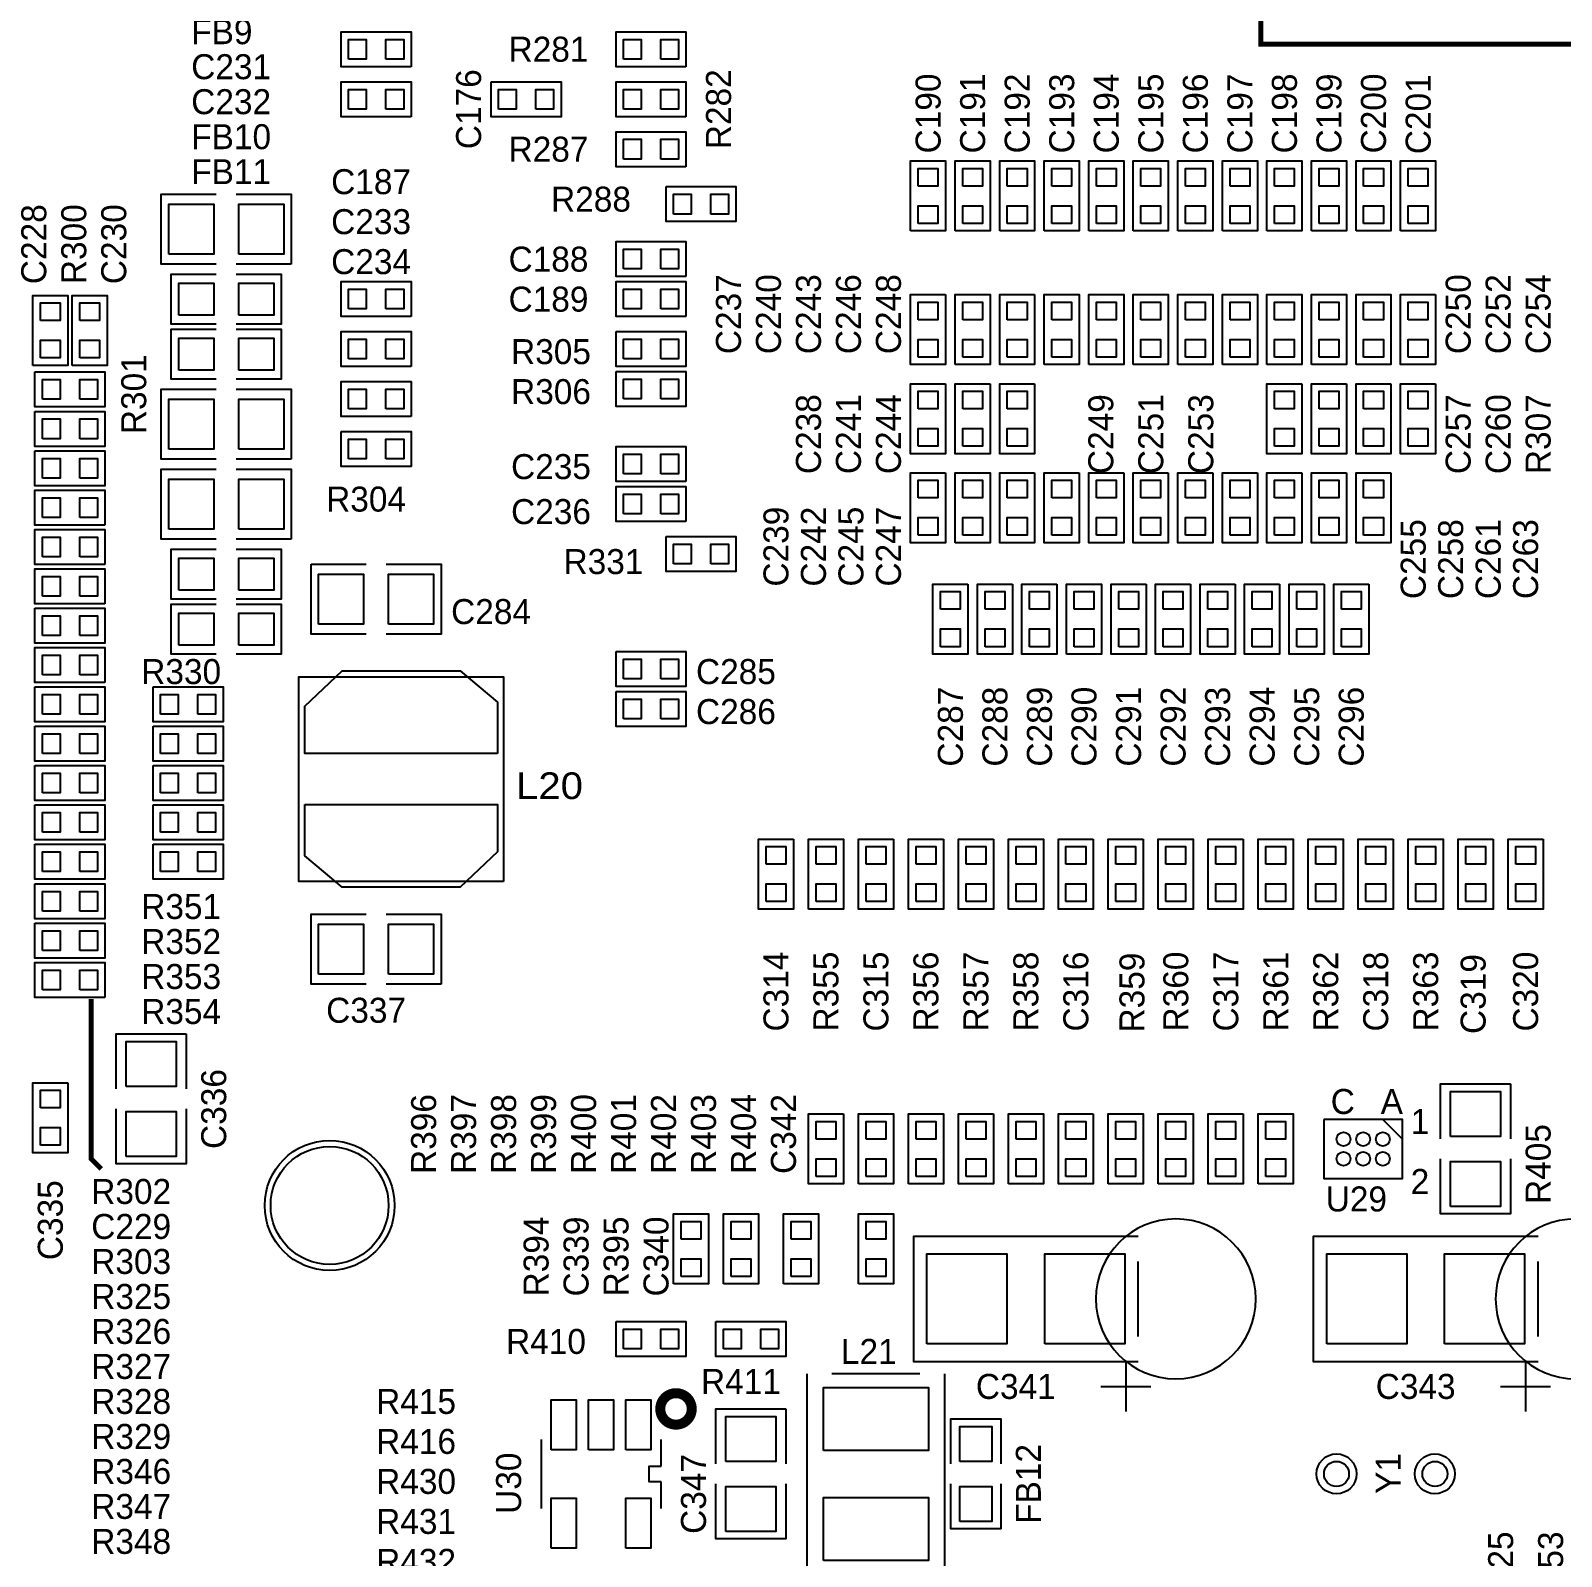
# Model space of a CAD drawing. Extents: x -13981 to 19531, y -9981 to 12034.
# Drawn here: x 7938 to 12532, y 2045 to 6623 of the extents above; entities that cross this region are included whole.
import ezdxf

# ---------------------------------------------------------------- set-up
doc = ezdxf.new("R2010")
doc.units = 0
doc.header["$MEASUREMENT"] = 0
doc.layers.get('0').update_dxf_attribs({"color": 1, "linetype": 'CONTINUOUS'})
doc.layers.add('1', color=3, linetype='CONTINUOUS')

# ---------------------------------------------------------------- blocks, each defined once
blk = doc.blocks.new('FIGURE_SQUARE')
blk.add_lwpolyline([(-0.5, -0.5), (-0.5, 0.5), (0.5, 0.5), (0.5, -0.5)], close=True)
blk = doc.blocks.new('FIGURE_CIRCLE')
blk.add_circle((0, 0), 0.5)

msp = doc.modelspace()

# ---------------------------------------------------------------- linework, layer by layer
at = {"layer": '1', "const_width": 15}
msp.add_lwpolyline([(11630, 7706.9998), (13355, 7706.9998), (13355, 6581.9998), (11630, 6581.9998)], close=True, dxfattribs=at)
at = {"layer": '1'}
for points in [[(9080, 6514.4998), (8870, 6514.4998), (8870, 6619.4998), (9080, 6619.4998)], [(9905, 6514.4998), (9695, 6514.4998), (9695, 6619.4998), (9905, 6619.4998)], [(9080, 6364.4998), (8870, 6364.4998), (8870, 6469.4998), (9080, 6469.4998)], [(9320, 6469.4998), (9530, 6469.4998), (9530, 6364.4998), (9320, 6364.4998)], [(9905, 6364.4998), (9695, 6364.4998), (9695, 6469.4998), (9905, 6469.4998)], [(9905, 6214.4998), (9695, 6214.4998), (9695, 6319.4998), (9905, 6319.4998)], [(10579.1, 6021.7198), (10579.1, 6231.7198), (10684.1, 6231.7198), (10684.1, 6021.7198)], [(10712.78, 6021.7198), (10712.78, 6231.7198), (10817.78, 6231.7198), (10817.78, 6021.7198)], [(10846.46, 6021.7198), (10846.46, 6231.7198), (10951.46, 6231.7198), (10951.46, 6021.7198)], [(10980.14, 6021.7198), (10980.14, 6231.7198), (11085.14, 6231.7198), (11085.14, 6021.7198)], [(11113.82, 6021.7198), (11113.82, 6231.7198), (11218.82, 6231.7198), (11218.82, 6021.7198)], [(11247.5, 6021.7198), (11247.5, 6231.7198), (11352.5, 6231.7198), (11352.5, 6021.7198)], [(11381.18, 6021.7198), (11381.18, 6231.7198), (11486.18, 6231.7198), (11486.18, 6021.7198)], [(11514.86, 6021.7198), (11514.86, 6231.7198), (11619.86, 6231.7198), (11619.86, 6021.7198)], [(11648.54, 6021.7198), (11648.54, 6231.7198), (11753.54, 6231.7198), (11753.54, 6021.7198)], [(11782.22, 6021.7198), (11782.22, 6231.7198), (11887.22, 6231.7198), (11887.22, 6021.7198)], [(11915.9, 6021.7198), (11915.9, 6231.7198), (12020.9, 6231.7198), (12020.9, 6021.7198)], [(12049.58, 6021.7198), (12049.58, 6231.7198), (12154.58, 6231.7198), (12154.58, 6021.7198)], [(9845, 6154.4998), (10055, 6154.4998), (10055, 6049.4998), (9845, 6049.4998)], [(9905, 5884.4998), (9695, 5884.4998), (9695, 5989.4998), (9905, 5989.4998)], [(9080, 5764.4998), (8870, 5764.4998), (8870, 5869.4998), (9080, 5869.4998)], [(9905, 5764.4998), (9695, 5764.4998), (9695, 5869.4998), (9905, 5869.4998)], [(7944.545, 5618.0998), (7944.545, 5828.0998), (8049.545, 5828.0998), (8049.545, 5618.0998)], [(8062.655, 5618.0998), (8062.655, 5828.0998), (8167.655, 5828.0998), (8167.655, 5618.0998)], [(10684.1, 5830.6798), (10684.1, 5620.6798), (10579.1, 5620.6798), (10579.1, 5830.6798)], [(10712.78, 5620.6798), (10712.78, 5830.6798), (10817.78, 5830.6798), (10817.78, 5620.6798)], [(10951.46, 5830.6798), (10951.46, 5620.6798), (10846.46, 5620.6798), (10846.46, 5830.6798)], [(10980.14, 5620.6798), (10980.14, 5830.6798), (11085.14, 5830.6798), (11085.14, 5620.6798)], [(11113.82, 5620.6798), (11113.82, 5830.6798), (11218.82, 5830.6798), (11218.82, 5620.6798)], [(11247.5, 5620.6798), (11247.5, 5830.6798), (11352.5, 5830.6798), (11352.5, 5620.6798)], [(11381.18, 5620.6798), (11381.18, 5830.6798), (11486.18, 5830.6798), (11486.18, 5620.6798)], [(11514.86, 5620.6798), (11514.86, 5830.6798), (11619.86, 5830.6798), (11619.86, 5620.6798)], [(11648.54, 5620.6798), (11648.54, 5830.6798), (11753.54, 5830.6798), (11753.54, 5620.6798)], [(11782.22, 5620.6798), (11782.22, 5830.6798), (11887.22, 5830.6798), (11887.22, 5620.6798)], [(11915.9, 5620.6798), (11915.9, 5830.6798), (12020.9, 5830.6798), (12020.9, 5620.6798)], [(12154.58, 5830.6798), (12154.58, 5620.6798), (12049.58, 5620.6798), (12049.58, 5830.6798)], [(9080, 5614.4998), (8870, 5614.4998), (8870, 5719.4998), (9080, 5719.4998)], [(9695, 5719.4998), (9905, 5719.4998), (9905, 5614.4998), (9695, 5614.4998)], [(7951.1, 5598.4348), (8161.1, 5598.4348), (8161.1, 5493.4348), (7951.1, 5493.4348)], [(9080, 5464.4998), (8870, 5464.4998), (8870, 5569.4998), (9080, 5569.4998)], [(9695, 5599.4998), (9905, 5599.4998), (9905, 5494.4998), (9695, 5494.4998)], [(10684.1, 5563.3198), (10684.1, 5353.3198), (10579.1, 5353.3198), (10579.1, 5563.3198)], [(10817.78, 5563.3198), (10817.78, 5353.3198), (10712.78, 5353.3198), (10712.78, 5563.3198)], [(10951.46, 5563.3198), (10951.46, 5353.3198), (10846.46, 5353.3198), (10846.46, 5563.3198)], [(11753.54, 5563.3198), (11753.54, 5353.3198), (11648.54, 5353.3198), (11648.54, 5563.3198)], [(11887.22, 5563.3198), (11887.22, 5353.3198), (11782.22, 5353.3198), (11782.22, 5563.3198)], [(12020.9, 5563.3198), (12020.9, 5353.3198), (11915.9, 5353.3198), (11915.9, 5563.3198)], [(12154.58, 5563.3198), (12154.58, 5353.3198), (12049.58, 5353.3198), (12049.58, 5563.3198)], [(7951.1, 5480.3248), (8161.1, 5480.3248), (8161.1, 5375.3248), (7951.1, 5375.3248)], [(8870, 5419.4998), (9080, 5419.4998), (9080, 5314.4998), (8870, 5314.4998)], [(7951.1, 5362.2148), (8161.1, 5362.2148), (8161.1, 5257.2148), (7951.1, 5257.2148)], [(9905, 5269.4998), (9695, 5269.4998), (9695, 5374.4998), (9905, 5374.4998)], [(10684.1, 5295.9598), (10684.1, 5085.9598), (10579.1, 5085.9598), (10579.1, 5295.9598)], [(10712.78, 5085.9598), (10712.78, 5295.9598), (10817.78, 5295.9598), (10817.78, 5085.9598)], [(10951.46, 5295.9598), (10951.46, 5085.9598), (10846.46, 5085.9598), (10846.46, 5295.9598)], [(11085.14, 5295.9598), (11085.14, 5085.9598), (10980.14, 5085.9598), (10980.14, 5295.9598)], [(11218.82, 5295.9598), (11218.82, 5085.9598), (11113.82, 5085.9598), (11113.82, 5295.9598)], [(11352.5, 5295.9598), (11352.5, 5085.9598), (11247.5, 5085.9598), (11247.5, 5295.9598)], [(11486.18, 5295.9598), (11486.18, 5085.9598), (11381.18, 5085.9598), (11381.18, 5295.9598)], [(11619.86, 5295.9598), (11619.86, 5085.9598), (11514.86, 5085.9598), (11514.86, 5295.9598)], [(11753.54, 5295.9598), (11753.54, 5085.9598), (11648.54, 5085.9598), (11648.54, 5295.9598)], [(11887.22, 5295.9598), (11887.22, 5085.9598), (11782.22, 5085.9598), (11782.22, 5295.9598)], [(12020.9, 5295.9598), (12020.9, 5085.9598), (11915.9, 5085.9598), (11915.9, 5295.9598)], [(8161.1, 5139.1048), (7951.1, 5139.1048), (7951.1, 5244.1048), (8161.1, 5244.1048)], [(9905, 5149.4998), (9695, 5149.4998), (9695, 5254.4998), (9905, 5254.4998)], [(8161.1, 5020.9948), (7951.1, 5020.9948), (7951.1, 5125.9948), (8161.1, 5125.9948)], [(9845, 5104.4998), (10055, 5104.4998), (10055, 4999.4998), (9845, 4999.4998)], [(8161.1, 4902.8848), (7951.1, 4902.8848), (7951.1, 5007.8848), (8161.1, 5007.8848)], [(10750.94, 4961.7598), (10750.94, 4751.7598), (10645.94, 4751.7598), (10645.94, 4961.7598)], [(10884.62, 4961.7598), (10884.62, 4751.7598), (10779.62, 4751.7598), (10779.62, 4961.7598)], [(11018.3, 4961.7598), (11018.3, 4751.7598), (10913.3, 4751.7598), (10913.3, 4961.7598)], [(11046.98, 4751.7598), (11046.98, 4961.7598), (11151.98, 4961.7598), (11151.98, 4751.7598)], [(11285.66, 4961.7598), (11285.66, 4751.7598), (11180.66, 4751.7598), (11180.66, 4961.7598)], [(11419.34, 4961.7598), (11419.34, 4751.7598), (11314.34, 4751.7598), (11314.34, 4961.7598)], [(11553.02, 4961.7598), (11553.02, 4751.7598), (11448.02, 4751.7598), (11448.02, 4961.7598)], [(11686.7, 4961.7598), (11686.7, 4751.7598), (11581.7, 4751.7598), (11581.7, 4961.7598)], [(11820.38, 4961.7598), (11820.38, 4751.7598), (11715.38, 4751.7598), (11715.38, 4961.7598)], [(11954.06, 4961.7598), (11954.06, 4751.7598), (11849.06, 4751.7598), (11849.06, 4961.7598)], [(7951.1, 4889.7748), (8161.1, 4889.7748), (8161.1, 4784.7748), (7951.1, 4784.7748)], [(8161.1, 4666.6648), (7951.1, 4666.6648), (7951.1, 4771.6648), (8161.1, 4771.6648)], [(9695, 4759.4998), (9905, 4759.4998), (9905, 4654.4998), (9695, 4654.4998)], [(9339.38, 4453.7698), (8760.62, 4453.7698), (8760.62, 4595.5198), (8872.82, 4701.8098), (9227.18, 4701.8098), (9339.38, 4607.3098)], [(7951.1, 4653.5548), (8161.1, 4653.5548), (8161.1, 4548.5548), (7951.1, 4548.5548)], [(8305.43, 4653.5548), (8515.43, 4653.5548), (8515.43, 4548.5548), (8305.43, 4548.5548)], [(9357.08, 4069.9198), (8742.92, 4069.9198), (8742.92, 4684.0798), (9357.08, 4684.0798)], [(9695, 4639.4998), (9905, 4639.4998), (9905, 4534.4998), (9695, 4534.4998)], [(7951.1, 4535.4448), (8161.1, 4535.4448), (8161.1, 4430.4448), (7951.1, 4430.4448)], [(8305.43, 4535.4448), (8515.43, 4535.4448), (8515.43, 4430.4448), (8305.43, 4430.4448)], [(7951.1, 4417.3348), (8161.1, 4417.3348), (8161.1, 4312.3348), (7951.1, 4312.3348)], [(8305.43, 4417.3348), (8515.43, 4417.3348), (8515.43, 4312.3348), (8305.43, 4312.3348)], [(7951.1, 4299.2248), (8161.1, 4299.2248), (8161.1, 4194.2248), (7951.1, 4194.2248)], [(8305.43, 4299.2248), (8515.43, 4299.2248), (8515.43, 4194.2248), (8305.43, 4194.2248)], [(8760.62, 4300.2298), (9339.38, 4300.2298), (9339.38, 4158.4798), (9227.18, 4052.1898), (8872.82, 4052.1898), (8760.62, 4146.6898)], [(7951.1, 4181.1148), (8161.1, 4181.1148), (8161.1, 4076.1148), (7951.1, 4076.1148)], [(8305.43, 4181.1148), (8515.43, 4181.1148), (8515.43, 4076.1148), (8305.43, 4076.1148)], [(10227.5, 4196.9998), (10227.5, 3986.9998), (10122.5, 3986.9998), (10122.5, 4196.9998)], [(10272.5, 3986.9998), (10272.5, 4196.9998), (10377.5, 4196.9998), (10377.5, 3986.9998)], [(10527.5, 4196.9998), (10527.5, 3986.9998), (10422.5, 3986.9998), (10422.5, 4196.9998)], [(10677.5, 4196.9998), (10677.5, 3986.9998), (10572.5, 3986.9998), (10572.5, 4196.9998)], [(10827.5, 4196.9998), (10827.5, 3986.9998), (10722.5, 3986.9998), (10722.5, 4196.9998)], [(10872.5, 3986.9998), (10872.5, 4196.9998), (10977.5, 4196.9998), (10977.5, 3986.9998)], [(11127.5, 4196.9998), (11127.5, 3986.9998), (11022.5, 3986.9998), (11022.5, 4196.9998)], [(11277.5, 4196.9998), (11277.5, 3986.9998), (11172.5, 3986.9998), (11172.5, 4196.9998)], [(11322.5, 3986.9998), (11322.5, 4196.9998), (11427.5, 4196.9998), (11427.5, 3986.9998)], [(11577.5, 4196.9998), (11577.5, 3986.9998), (11472.5, 3986.9998), (11472.5, 4196.9998)], [(11622.5, 3986.9998), (11622.5, 4196.9998), (11727.5, 4196.9998), (11727.5, 3986.9998)], [(11772.5, 3986.9998), (11772.5, 4196.9998), (11877.5, 4196.9998), (11877.5, 3986.9998)], [(12027.5, 4196.9998), (12027.5, 3986.9998), (11922.5, 3986.9998), (11922.5, 4196.9998)], [(12072.5, 3986.9998), (12072.5, 4196.9998), (12177.5, 4196.9998), (12177.5, 3986.9998)], [(12327.5, 4196.9998), (12327.5, 3986.9998), (12222.5, 3986.9998), (12222.5, 4196.9998)], [(12477.5, 4196.9998), (12477.5, 3986.9998), (12372.5, 3986.9998), (12372.5, 4196.9998)], [(7951.1, 4063.0048), (8161.1, 4063.0048), (8161.1, 3958.0048), (7951.1, 3958.0048)], [(7951.1, 3944.8948), (8161.1, 3944.8948), (8161.1, 3839.8948), (7951.1, 3839.8948)], [(8161.1, 3721.7848), (7951.1, 3721.7848), (7951.1, 3826.7848), (8161.1, 3826.7848)], [(8049.545, 3465.8998), (8049.545, 3255.8998), (7944.545, 3255.8998), (7944.545, 3465.8998)], [(10377.5, 3371.9998), (10377.5, 3161.9998), (10272.5, 3161.9998), (10272.5, 3371.9998)], [(10422.5, 3161.9998), (10422.5, 3371.9998), (10527.5, 3371.9998), (10527.5, 3161.9998)], [(10572.5, 3161.9998), (10572.5, 3371.9998), (10677.5, 3371.9998), (10677.5, 3161.9998)], [(10827.5, 3371.9998), (10827.5, 3161.9998), (10722.5, 3161.9998), (10722.5, 3371.9998)], [(10872.5, 3161.9998), (10872.5, 3371.9998), (10977.5, 3371.9998), (10977.5, 3161.9998)], [(11127.5, 3371.9998), (11127.5, 3161.9998), (11022.5, 3161.9998), (11022.5, 3371.9998)], [(11172.5, 3161.9998), (11172.5, 3371.9998), (11277.5, 3371.9998), (11277.5, 3161.9998)], [(11322.5, 3161.9998), (11322.5, 3371.9998), (11427.5, 3371.9998), (11427.5, 3161.9998)], [(11577.5, 3371.9998), (11577.5, 3161.9998), (11472.5, 3161.9998), (11472.5, 3371.9998)], [(11622.5, 3161.9998), (11622.5, 3371.9998), (11727.5, 3371.9998), (11727.5, 3161.9998)], [(11819.39, 3355.5898), (11819.39, 3178.4098), (12055.61, 3178.4098), (12055.61, 3355.5898)], [(9867.5, 2861.9998), (9867.5, 3071.9998), (9972.5, 3071.9998), (9972.5, 2861.9998)], [(10017.5, 2861.9998), (10017.5, 3071.9998), (10122.5, 3071.9998), (10122.5, 2861.9998)], [(10197.5, 2861.9998), (10197.5, 3071.9998), (10302.5, 3071.9998), (10302.5, 2861.9998)], [(10422.5, 2861.9998), (10422.5, 3071.9998), (10527.5, 3071.9998), (10527.5, 2861.9998)], [(9695, 2749.4998), (9905, 2749.4998), (9905, 2644.4998), (9695, 2644.4998)], [(9995, 2749.4998), (10205, 2749.4998), (10205, 2644.4998), (9995, 2644.4998)]]:
    msp.add_lwpolyline(points, close=True, dxfattribs=at)
for points in [[(8495, 5921.9998), (8330, 5921.9998), (8330, 5936.9998), (8330, 6131.9998), (8495, 6131.9998)], [(8555, 6131.9998), (8720, 6131.9998), (8720, 5921.9998)], [(8495, 5741.9998), (8360, 5741.9998), (8360, 5891.9998), (8495, 5891.9998)], [(8720, 5921.9998), (8555, 5921.9998)], [(8555, 5891.9998), (8690, 5891.9998), (8690, 5741.9998), (8555, 5741.9998)], [(8495, 5576.9998), (8360, 5576.9998), (8360, 5726.9998), (8495, 5726.9998)], [(8555, 5726.9998), (8690, 5726.9998), (8690, 5576.9998), (8555, 5576.9998)], [(8495, 5336.9998), (8330, 5336.9998), (8330, 5351.9998), (8330, 5546.9998), (8495, 5546.9998)], [(8555, 5546.9998), (8720, 5546.9998), (8720, 5336.9998)], [(8720, 5336.9998), (8555, 5336.9998)], [(8495, 5096.9998), (8330, 5096.9998), (8330, 5111.9998), (8330, 5306.9998), (8495, 5306.9998)], [(8555, 5306.9998), (8720, 5306.9998), (8720, 5096.9998)], [(8495, 4916.9998), (8360, 4916.9998), (8360, 5066.9998), (8495, 5066.9998)], [(8720, 5096.9998), (8555, 5096.9998)], [(8555, 5066.9998), (8690, 5066.9998), (8690, 4916.9998), (8555, 4916.9998)], [(8780, 5021.9998), (8945, 5021.9998)], [(8945, 4811.9998), (8780, 4811.9998), (8780, 5021.9998)], [(9005, 5021.9998), (9170, 5021.9998), (9170, 5006.9998), (9170, 4811.9998), (9005, 4811.9998)], [(8495, 4751.9998), (8360, 4751.9998), (8360, 4901.9998), (8495, 4901.9998)], [(8555, 4901.9998), (8690, 4901.9998), (8690, 4751.9998), (8555, 4751.9998)], [(8945, 3761.9998), (8780, 3761.9998), (8780, 3776.9998), (8780, 3971.9998), (8945, 3971.9998)], [(9005, 3971.9998), (9170, 3971.9998), (9170, 3761.9998)], [(9170, 3761.9998), (9005, 3761.9998)], [(8195, 3446.9998), (8195, 3611.9998), (8405, 3611.9998)], [(8405, 3611.9998), (8405, 3446.9998)], [(12170, 3296.9998), (12170, 3461.9998), (12380, 3461.9998)], [(12380, 3461.9998), (12380, 3296.9998)], [(8405, 3386.9998), (8405, 3221.9998), (8390, 3221.9998), (8195, 3221.9998), (8195, 3386.9998)], [(11996.57, 3355.5898), (12055.61, 3296.5198)], [(12380, 3236.9998), (12380, 3071.9998), (12365, 3071.9998), (12170, 3071.9998), (12170, 3236.9998)], [(11262.5, 3004.4998), (10587.5, 3004.4998), (10587.5, 2629.4998), (11262.5, 2629.4998)], [(12462.5, 3004.4998), (11787.5, 3004.4998), (11787.5, 2629.4998), (12462.5, 2629.4998)], [(11262.5, 2704.4998), (11262.5, 2929.4998)], [(12462.5, 2704.4998), (12462.5, 2929.4998)], [(11225, 2629.4998), (11225, 2479.4998)], [(12425, 2629.4998), (12425, 2479.4998)], [(10268, 2591.9998), (10268, 1991.9998), (10682, 1991.9998), (10682, 2591.9998)], [(10607, 2591.9998), (10343, 2591.9998)], [(11150, 2554.4998), (11300, 2554.4998)], [(12350, 2554.4998), (12500, 2554.4998)], [(9995, 2321.9998), (9995, 2486.9998), (10205, 2486.9998)], [(10205, 2486.9998), (10205, 2321.9998)], [(10700, 2321.9998), (10700, 2456.9998), (10850, 2456.9998), (10850, 2321.9998)], [(9469.88, 2395.3498), (9469.88, 2188.6498)], [(9830.12, 2315.6098), (9830.12, 2395.3498)], [(9830.12, 2268.3898), (9794.69, 2268.3898), (9794.69, 2315.6098), (9830.12, 2315.6098)], [(9830.12, 2188.6498), (9830.12, 2268.3898)], [(10205, 2261.9998), (10205, 2096.9998), (10190, 2096.9998), (9995, 2096.9998), (9995, 2261.9998)], [(10850, 2261.9998), (10850, 2126.9998), (10700, 2126.9998), (10700, 2261.9998)]]:
    msp.add_lwpolyline(points, dxfattribs=at)
at = {"layer": '1', "const_width": 15}
msp.add_lwpolyline([(8150, 3206.9998), (8120, 3236.9998), (8120, 3716.9998)], dxfattribs=at)
at = {"layer": '1'}
for points in [[(11615, 2816.9998, 1), (11135, 2816.9998, 1)], [(12815, 2816.9998, 1), (12335, 2816.9998, 1)]]:
    msp.add_lwpolyline(points, format="xyb", close=True, dxfattribs=at)
at = {"layer": '1', "const_width": 30}
msp.add_lwpolyline([(9922.25, 2486.9998, 1), (9827.75, 2486.9998, 1)], format="xyb", close=True, dxfattribs=at)

# ---------------------------------------------------------------- block references
at = {"layer": '1'}
for name, p, xscale, yscale in [('FIGURE_SQUARE', (8918.9, 6566.9998), 53.16, 59.07), ('FIGURE_SQUARE', (9031.1, 6566.9998), 53.16, 59.07), ('FIGURE_SQUARE', (9743.9, 6566.9998), 53.16, 59.07), ('FIGURE_SQUARE', (9856.1, 6566.9998), 53.16, 59.07), ('FIGURE_SQUARE', (8918.9, 6416.9998), 53.16, 59.07), ('FIGURE_SQUARE', (9031.1, 6416.9998), 53.16, 59.07), ('FIGURE_SQUARE', (9368.9, 6416.9998), 53.16, 59.07), ('FIGURE_SQUARE', (9481.1, 6416.9998), 53.16, 59.07), ('FIGURE_SQUARE', (9743.9, 6416.9998), 53.16, 59.07), ('FIGURE_SQUARE', (9856.1, 6416.9998), 53.16, 59.07), ('FIGURE_SQUARE', (9743.9, 6266.9998), 53.16, 59.07), ('FIGURE_SQUARE', (9856.1, 6266.9998), 53.16, 59.07), ('FIGURE_SQUARE', (10631.6, 6182.8198), 59.07, 53.16), ('FIGURE_SQUARE', (10765.28, 6182.8198), 59.07, 53.16), ('FIGURE_SQUARE', (10898.96, 6182.8198), 59.07, 53.16), ('FIGURE_SQUARE', (11032.64, 6182.8198), 59.07, 53.16), ('FIGURE_SQUARE', (11166.32, 6182.8198), 59.07, 53.16), ('FIGURE_SQUARE', (11300, 6182.8198), 59.07, 53.16), ('FIGURE_SQUARE', (11433.68, 6182.8198), 59.07, 53.16), ('FIGURE_SQUARE', (11567.36, 6182.8198), 59.07, 53.16), ('FIGURE_SQUARE', (11701.04, 6182.8198), 59.07, 53.16), ('FIGURE_SQUARE', (11834.72, 6182.8198), 59.07, 53.16), ('FIGURE_SQUARE', (11968.4, 6182.8198), 59.07, 53.16), ('FIGURE_SQUARE', (12102.08, 6182.8198), 59.07, 53.16), ('FIGURE_SQUARE', (9893.9, 6101.9998), 53.16, 59.07), ('FIGURE_SQUARE', (10006.1, 6101.9998), 53.16, 59.07), ('FIGURE_SQUARE', (8420, 6026.9998), 135, 150), ('FIGURE_SQUARE', (8630, 6026.9998), 135, 150), ('FIGURE_SQUARE', (10631.6, 6070.6198), 59.07, 53.16), ('FIGURE_SQUARE', (10765.28, 6070.6198), 59.07, 53.16), ('FIGURE_SQUARE', (10898.96, 6070.6198), 59.07, 53.16), ('FIGURE_SQUARE', (11032.64, 6070.6198), 59.07, 53.16), ('FIGURE_SQUARE', (11166.32, 6070.6198), 59.07, 53.16), ('FIGURE_SQUARE', (11300, 6070.6198), 59.07, 53.16), ('FIGURE_SQUARE', (11433.68, 6070.6198), 59.07, 53.16), ('FIGURE_SQUARE', (11567.36, 6070.6198), 59.07, 53.16), ('FIGURE_SQUARE', (11701.04, 6070.6198), 59.07, 53.16), ('FIGURE_SQUARE', (11834.72, 6070.6198), 59.07, 53.16), ('FIGURE_SQUARE', (11968.4, 6070.6198), 59.07, 53.16), ('FIGURE_SQUARE', (12102.08, 6070.6198), 59.07, 53.16), ('FIGURE_SQUARE', (9743.9, 5936.9998), 53.16, 59.07), ('FIGURE_SQUARE', (9856.1, 5936.9998), 53.16, 59.07), ('FIGURE_SQUARE', (8435, 5816.9998), 105, 96), ('FIGURE_SQUARE', (8615, 5816.9998), 105, 96), ('FIGURE_SQUARE', (8918.9, 5816.9998), 53.16, 59.07), ('FIGURE_SQUARE', (9031.1, 5816.9998), 53.16, 59.07), ('FIGURE_SQUARE', (9743.9, 5816.9998), 53.16, 59.07), ('FIGURE_SQUARE', (9856.1, 5816.9998), 53.16, 59.07), ('FIGURE_SQUARE', (7997.045, 5779.1998), 59.07, 53.16), ('FIGURE_SQUARE', (8115.155, 5779.1998), 59.07, 53.16), ('FIGURE_SQUARE', (10631.6, 5781.7798), 59.07, 53.16), ('FIGURE_SQUARE', (10765.28, 5781.7798), 59.07, 53.16), ('FIGURE_SQUARE', (10898.96, 5781.7798), 59.07, 53.16), ('FIGURE_SQUARE', (11032.64, 5781.7798), 59.07, 53.16), ('FIGURE_SQUARE', (11166.32, 5781.7798), 59.07, 53.16), ('FIGURE_SQUARE', (11300, 5781.7798), 59.07, 53.16), ('FIGURE_SQUARE', (11433.68, 5781.7798), 59.07, 53.16), ('FIGURE_SQUARE', (11567.36, 5781.7798), 59.07, 53.16), ('FIGURE_SQUARE', (11701.04, 5781.7798), 59.07, 53.16), ('FIGURE_SQUARE', (11834.72, 5781.7798), 59.07, 53.16), ('FIGURE_SQUARE', (11968.4, 5781.7798), 59.07, 53.16), ('FIGURE_SQUARE', (12102.08, 5781.7798), 59.07, 53.16), ('FIGURE_SQUARE', (8435, 5651.9998), 105, 96), ('FIGURE_SQUARE', (8615, 5651.9998), 105, 96), ('FIGURE_SQUARE', (7997.045, 5666.9998), 59.07, 53.16), ('FIGURE_SQUARE', (8115.155, 5666.9998), 59.07, 53.16), ('FIGURE_SQUARE', (8918.9, 5666.9998), 53.16, 59.07), ('FIGURE_SQUARE', (9031.1, 5666.9998), 53.16, 59.07), ('FIGURE_SQUARE', (9743.9, 5666.9998), 53.16, 59.07), ('FIGURE_SQUARE', (9856.1, 5666.9998), 53.16, 59.07), ('FIGURE_SQUARE', (10631.6, 5669.5798), 59.07, 53.16), ('FIGURE_SQUARE', (10765.28, 5669.5798), 59.07, 53.16), ('FIGURE_SQUARE', (10898.96, 5669.5798), 59.07, 53.16), ('FIGURE_SQUARE', (11032.64, 5669.5798), 59.07, 53.16), ('FIGURE_SQUARE', (11166.32, 5669.5798), 59.07, 53.16), ('FIGURE_SQUARE', (11300, 5669.5798), 59.07, 53.16), ('FIGURE_SQUARE', (11433.68, 5669.5798), 59.07, 53.16), ('FIGURE_SQUARE', (11567.36, 5669.5798), 59.07, 53.16), ('FIGURE_SQUARE', (11701.04, 5669.5798), 59.07, 53.16), ('FIGURE_SQUARE', (11834.72, 5669.5798), 59.07, 53.16), ('FIGURE_SQUARE', (11968.4, 5669.5798), 59.07, 53.16), ('FIGURE_SQUARE', (12102.08, 5669.5798), 59.07, 53.16), ('FIGURE_SQUARE', (8000, 5545.9348), 53.16, 59.07), ('FIGURE_SQUARE', (8112.2, 5545.9348), 53.16, 59.07), ('FIGURE_SQUARE', (9743.9, 5546.9998), 53.16, 59.07), ('FIGURE_SQUARE', (9856.1, 5546.9998), 53.16, 59.07), ('FIGURE_SQUARE', (8420, 5441.9998), 135, 150), ('FIGURE_SQUARE', (8630, 5441.9998), 135, 150), ('FIGURE_SQUARE', (8918.9, 5516.9998), 53.16, 59.07), ('FIGURE_SQUARE', (9031.1, 5516.9998), 53.16, 59.07), ('FIGURE_SQUARE', (10631.6, 5514.4198), 59.07, 53.16), ('FIGURE_SQUARE', (10765.28, 5514.4198), 59.07, 53.16), ('FIGURE_SQUARE', (10898.96, 5514.4198), 59.07, 53.16), ('FIGURE_SQUARE', (11701.04, 5514.4198), 59.07, 53.16), ('FIGURE_SQUARE', (11834.72, 5514.4198), 59.07, 53.16), ('FIGURE_SQUARE', (11968.4, 5514.4198), 59.07, 53.16), ('FIGURE_SQUARE', (12102.08, 5514.4198), 59.07, 53.16), ('FIGURE_SQUARE', (8000, 5427.8248), 53.16, 59.07), ('FIGURE_SQUARE', (8112.2, 5427.8248), 53.16, 59.07), ('FIGURE_SQUARE', (10631.6, 5402.2198), 59.07, 53.16), ('FIGURE_SQUARE', (10765.28, 5402.2198), 59.07, 53.16), ('FIGURE_SQUARE', (10898.96, 5402.2198), 59.07, 53.16), ('FIGURE_SQUARE', (11701.04, 5402.2198), 59.07, 53.16), ('FIGURE_SQUARE', (11834.72, 5402.2198), 59.07, 53.16), ('FIGURE_SQUARE', (11968.4, 5402.2198), 59.07, 53.16), ('FIGURE_SQUARE', (12102.08, 5402.2198), 59.07, 53.16), ('FIGURE_SQUARE', (8918.9, 5366.9998), 53.16, 59.07), ('FIGURE_SQUARE', (9031.1, 5366.9998), 53.16, 59.07), ('FIGURE_SQUARE', (8000, 5309.7148), 53.16, 59.07), ('FIGURE_SQUARE', (8112.2, 5309.7148), 53.16, 59.07), ('FIGURE_SQUARE', (9743.9, 5321.9998), 53.16, 59.07), ('FIGURE_SQUARE', (9856.1, 5321.9998), 53.16, 59.07), ('FIGURE_SQUARE', (8420, 5201.9998), 135, 150), ('FIGURE_SQUARE', (8630, 5201.9998), 135, 150), ('FIGURE_SQUARE', (10631.6, 5247.0598), 59.07, 53.16), ('FIGURE_SQUARE', (10765.28, 5247.0598), 59.07, 53.16), ('FIGURE_SQUARE', (10898.96, 5247.0598), 59.07, 53.16), ('FIGURE_SQUARE', (11032.64, 5247.0598), 59.07, 53.16), ('FIGURE_SQUARE', (11166.32, 5247.0598), 59.07, 53.16), ('FIGURE_SQUARE', (11300, 5247.0598), 59.07, 53.16), ('FIGURE_SQUARE', (11433.68, 5247.0598), 59.07, 53.16), ('FIGURE_SQUARE', (11567.36, 5247.0598), 59.07, 53.16), ('FIGURE_SQUARE', (11701.04, 5247.0598), 59.07, 53.16), ('FIGURE_SQUARE', (11834.72, 5247.0598), 59.07, 53.16), ('FIGURE_SQUARE', (11968.4, 5247.0598), 59.07, 53.16), ('FIGURE_SQUARE', (8000, 5191.6048), 53.16, 59.07), ('FIGURE_SQUARE', (8112.2, 5191.6048), 53.16, 59.07), ('FIGURE_SQUARE', (9743.9, 5201.9998), 53.16, 59.07), ('FIGURE_SQUARE', (9856.1, 5201.9998), 53.16, 59.07), ('FIGURE_SQUARE', (10631.6, 5134.8598), 59.07, 53.16), ('FIGURE_SQUARE', (10765.28, 5134.8598), 59.07, 53.16), ('FIGURE_SQUARE', (10898.96, 5134.8598), 59.07, 53.16), ('FIGURE_SQUARE', (11032.64, 5134.8598), 59.07, 53.16), ('FIGURE_SQUARE', (11166.32, 5134.8598), 59.07, 53.16), ('FIGURE_SQUARE', (11300, 5134.8598), 59.07, 53.16), ('FIGURE_SQUARE', (11433.68, 5134.8598), 59.07, 53.16), ('FIGURE_SQUARE', (11567.36, 5134.8598), 59.07, 53.16), ('FIGURE_SQUARE', (11701.04, 5134.8598), 59.07, 53.16), ('FIGURE_SQUARE', (11834.72, 5134.8598), 59.07, 53.16), ('FIGURE_SQUARE', (11968.4, 5134.8598), 59.07, 53.16), ('FIGURE_SQUARE', (8000, 5073.4948), 53.16, 59.07), ('FIGURE_SQUARE', (8112.2, 5073.4948), 53.16, 59.07), ('FIGURE_SQUARE', (9893.9, 5051.9998), 53.16, 59.07), ('FIGURE_SQUARE', (10006.1, 5051.9998), 53.16, 59.07), ('FIGURE_SQUARE', (8435, 4991.9998), 105, 96), ('FIGURE_SQUARE', (8615, 4991.9998), 105, 96), ('FIGURE_SQUARE', (8000, 4955.3848), 53.16, 59.07), ('FIGURE_SQUARE', (8112.2, 4955.3848), 53.16, 59.07), ('FIGURE_SQUARE', (8870, 4916.9998), 135, 150), ('FIGURE_SQUARE', (9080, 4916.9998), 135, 150), ('FIGURE_SQUARE', (10698.44, 4912.8598), 59.07, 53.16), ('FIGURE_SQUARE', (10832.12, 4912.8598), 59.07, 53.16), ('FIGURE_SQUARE', (10965.8, 4912.8598), 59.07, 53.16), ('FIGURE_SQUARE', (11099.48, 4912.8598), 59.07, 53.16), ('FIGURE_SQUARE', (11233.16, 4912.8598), 59.07, 53.16), ('FIGURE_SQUARE', (11366.84, 4912.8598), 59.07, 53.16), ('FIGURE_SQUARE', (11500.52, 4912.8598), 59.07, 53.16), ('FIGURE_SQUARE', (11634.2, 4912.8598), 59.07, 53.16), ('FIGURE_SQUARE', (11767.88, 4912.8598), 59.07, 53.16), ('FIGURE_SQUARE', (11901.56, 4912.8598), 59.07, 53.16), ('FIGURE_SQUARE', (8435, 4826.9998), 105, 96), ('FIGURE_SQUARE', (8615, 4826.9998), 105, 96), ('FIGURE_SQUARE', (8000, 4837.2748), 53.16, 59.07), ('FIGURE_SQUARE', (8112.2, 4837.2748), 53.16, 59.07), ('FIGURE_SQUARE', (10698.44, 4800.6598), 59.07, 53.16), ('FIGURE_SQUARE', (10832.12, 4800.6598), 59.07, 53.16), ('FIGURE_SQUARE', (10965.8, 4800.6598), 59.07, 53.16), ('FIGURE_SQUARE', (11099.48, 4800.6598), 59.07, 53.16), ('FIGURE_SQUARE', (11233.16, 4800.6598), 59.07, 53.16), ('FIGURE_SQUARE', (11366.84, 4800.6598), 59.07, 53.16), ('FIGURE_SQUARE', (11500.52, 4800.6598), 59.07, 53.16), ('FIGURE_SQUARE', (11634.2, 4800.6598), 59.07, 53.16), ('FIGURE_SQUARE', (11767.88, 4800.6598), 59.07, 53.16), ('FIGURE_SQUARE', (11901.56, 4800.6598), 59.07, 53.16), ('FIGURE_SQUARE', (8000, 4719.1648), 53.16, 59.07), ('FIGURE_SQUARE', (8112.2, 4719.1648), 53.16, 59.07), ('FIGURE_SQUARE', (9743.9, 4706.9998), 53.16, 59.07), ('FIGURE_SQUARE', (9856.1, 4706.9998), 53.16, 59.07), ('FIGURE_SQUARE', (8000, 4601.0548), 53.16, 59.07), ('FIGURE_SQUARE', (8112.2, 4601.0548), 53.16, 59.07), ('FIGURE_SQUARE', (8354.33, 4601.0548), 53.16, 59.07), ('FIGURE_SQUARE', (8466.53, 4601.0548), 53.16, 59.07), ('FIGURE_SQUARE', (9743.9, 4586.9998), 53.16, 59.07), ('FIGURE_SQUARE', (9856.1, 4586.9998), 53.16, 59.07), ('FIGURE_SQUARE', (8000, 4482.9448), 53.16, 59.07), ('FIGURE_SQUARE', (8112.2, 4482.9448), 53.16, 59.07), ('FIGURE_SQUARE', (8354.33, 4482.9448), 53.16, 59.07), ('FIGURE_SQUARE', (8466.53, 4482.9448), 53.16, 59.07), ('FIGURE_SQUARE', (8000, 4364.8348), 53.16, 59.07), ('FIGURE_SQUARE', (8112.2, 4364.8348), 53.16, 59.07), ('FIGURE_SQUARE', (8354.33, 4364.8348), 53.16, 59.07), ('FIGURE_SQUARE', (8466.53, 4364.8348), 53.16, 59.07), ('FIGURE_SQUARE', (8000, 4246.7248), 53.16, 59.07), ('FIGURE_SQUARE', (8112.2, 4246.7248), 53.16, 59.07), ('FIGURE_SQUARE', (8354.33, 4246.7248), 53.16, 59.07), ('FIGURE_SQUARE', (8466.53, 4246.7248), 53.16, 59.07), ('FIGURE_SQUARE', (8000, 4128.6148), 53.16, 59.07), ('FIGURE_SQUARE', (8112.2, 4128.6148), 53.16, 59.07), ('FIGURE_SQUARE', (8354.33, 4128.6148), 53.16, 59.07), ('FIGURE_SQUARE', (8466.53, 4128.6148), 53.16, 59.07), ('FIGURE_SQUARE', (10175, 4148.0998), 59.07, 53.16), ('FIGURE_SQUARE', (10325, 4148.0998), 59.07, 53.16), ('FIGURE_SQUARE', (10475, 4148.0998), 59.07, 53.16), ('FIGURE_SQUARE', (10625, 4148.0998), 59.07, 53.16), ('FIGURE_SQUARE', (10775, 4148.0998), 59.07, 53.16), ('FIGURE_SQUARE', (10925, 4148.0998), 59.07, 53.16), ('FIGURE_SQUARE', (11075, 4148.0998), 59.07, 53.16), ('FIGURE_SQUARE', (11225, 4148.0998), 59.07, 53.16), ('FIGURE_SQUARE', (11375, 4148.0998), 59.07, 53.16), ('FIGURE_SQUARE', (11525, 4148.0998), 59.07, 53.16), ('FIGURE_SQUARE', (11675, 4148.0998), 59.07, 53.16), ('FIGURE_SQUARE', (11825, 4148.0998), 59.07, 53.16), ('FIGURE_SQUARE', (11975, 4148.0998), 59.07, 53.16), ('FIGURE_SQUARE', (12125, 4148.0998), 59.07, 53.16), ('FIGURE_SQUARE', (12275, 4148.0998), 59.07, 53.16), ('FIGURE_SQUARE', (12425, 4148.0998), 59.07, 53.16), ('FIGURE_SQUARE', (10175, 4035.8998), 59.07, 53.16), ('FIGURE_SQUARE', (10325, 4035.8998), 59.07, 53.16), ('FIGURE_SQUARE', (10475, 4035.8998), 59.07, 53.16), ('FIGURE_SQUARE', (10625, 4035.8998), 59.07, 53.16), ('FIGURE_SQUARE', (10775, 4035.8998), 59.07, 53.16), ('FIGURE_SQUARE', (10925, 4035.8998), 59.07, 53.16), ('FIGURE_SQUARE', (11075, 4035.8998), 59.07, 53.16), ('FIGURE_SQUARE', (11225, 4035.8998), 59.07, 53.16), ('FIGURE_SQUARE', (11375, 4035.8998), 59.07, 53.16), ('FIGURE_SQUARE', (11525, 4035.8998), 59.07, 53.16), ('FIGURE_SQUARE', (11675, 4035.8998), 59.07, 53.16), ('FIGURE_SQUARE', (11825, 4035.8998), 59.07, 53.16), ('FIGURE_SQUARE', (11975, 4035.8998), 59.07, 53.16), ('FIGURE_SQUARE', (12125, 4035.8998), 59.07, 53.16), ('FIGURE_SQUARE', (12275, 4035.8998), 59.07, 53.16), ('FIGURE_SQUARE', (12425, 4035.8998), 59.07, 53.16), ('FIGURE_SQUARE', (8000, 4010.5048), 53.16, 59.07), ('FIGURE_SQUARE', (8112.2, 4010.5048), 53.16, 59.07), ('FIGURE_SQUARE', (8000, 3892.3948), 53.16, 59.07), ('FIGURE_SQUARE', (8112.2, 3892.3948), 53.16, 59.07), ('FIGURE_SQUARE', (8870, 3866.9998), 135, 150), ('FIGURE_SQUARE', (9080, 3866.9998), 135, 150), ('FIGURE_SQUARE', (8000, 3774.2848), 53.16, 59.07), ('FIGURE_SQUARE', (8112.2, 3774.2848), 53.16, 59.07), ('FIGURE_SQUARE', (8300, 3521.9998), 150, 135), ('FIGURE_SQUARE', (7997.045, 3416.9998), 59.07, 53.16), ('FIGURE_SQUARE', (12275, 3371.9998), 150, 135), ('FIGURE_SQUARE', (8300, 3311.9998), 150, 135), ('FIGURE_SQUARE', (7997.045, 3304.7998), 59.07, 53.16), ('FIGURE_SQUARE', (10325, 3323.0998), 59.07, 53.16), ('FIGURE_SQUARE', (10475, 3323.0998), 59.07, 53.16), ('FIGURE_SQUARE', (10625, 3323.0998), 59.07, 53.16), ('FIGURE_SQUARE', (10775, 3323.0998), 59.07, 53.16), ('FIGURE_SQUARE', (10925, 3323.0998), 59.07, 53.16), ('FIGURE_SQUARE', (11075, 3323.0998), 59.07, 53.16), ('FIGURE_SQUARE', (11225, 3323.0998), 59.07, 53.16), ('FIGURE_SQUARE', (11375, 3323.0998), 59.07, 53.16), ('FIGURE_SQUARE', (11525, 3323.0998), 59.07, 53.16), ('FIGURE_SQUARE', (11675, 3323.0998), 59.07, 53.16), ('FIGURE_CIRCLE', (11878.43, 3296.5198), 42, 42), ('FIGURE_CIRCLE', (11937.5, 3296.5198), 42, 42), ('FIGURE_CIRCLE', (11996.57, 3296.5198), 42, 42), ('FIGURE_CIRCLE', (8835.5, 3097.4998), 390, 390), ('FIGURE_CIRCLE', (8835.5, 3097.4998), 354, 354), ('FIGURE_SQUARE', (10325, 3210.8998), 59.07, 53.16), ('FIGURE_SQUARE', (10475, 3210.8998), 59.07, 53.16), ('FIGURE_SQUARE', (10625, 3210.8998), 59.07, 53.16), ('FIGURE_SQUARE', (10775, 3210.8998), 59.07, 53.16), ('FIGURE_SQUARE', (10925, 3210.8998), 59.07, 53.16), ('FIGURE_SQUARE', (11075, 3210.8998), 59.07, 53.16), ('FIGURE_SQUARE', (11225, 3210.8998), 59.07, 53.16), ('FIGURE_SQUARE', (11375, 3210.8998), 59.07, 53.16), ('FIGURE_SQUARE', (11525, 3210.8998), 59.07, 53.16), ('FIGURE_SQUARE', (11675, 3210.8998), 59.07, 53.16), ('FIGURE_CIRCLE', (11878.43, 3237.4798), 42, 42), ('FIGURE_CIRCLE', (11937.5, 3237.4798), 42, 42), ('FIGURE_CIRCLE', (11996.57, 3237.4798), 42, 42), ('FIGURE_SQUARE', (12275, 3161.9998), 150, 135), ('FIGURE_SQUARE', (9920, 3023.0998), 59.07, 53.16), ('FIGURE_SQUARE', (10070, 3023.0998), 59.07, 53.16), ('FIGURE_SQUARE', (10250, 3023.0998), 59.07, 53.16), ('FIGURE_SQUARE', (10475, 3023.0998), 59.07, 53.16), ('FIGURE_SQUARE', (10748, 2816.9998), 240, 270), ('FIGURE_SQUARE', (11102, 2816.9998), 240, 270), ('FIGURE_SQUARE', (11948, 2816.9998), 240, 270), ('FIGURE_SQUARE', (12302, 2816.9998), 240, 270), ('FIGURE_SQUARE', (9920, 2910.8998), 59.07, 53.16), ('FIGURE_SQUARE', (10070, 2910.8998), 59.07, 53.16), ('FIGURE_SQUARE', (10250, 2910.8998), 59.07, 53.16), ('FIGURE_SQUARE', (10475, 2910.8998), 59.07, 53.16), ('FIGURE_SQUARE', (9743.9, 2696.9998), 53.16, 59.07), ('FIGURE_SQUARE', (9856.1, 2696.9998), 53.16, 59.07), ('FIGURE_SQUARE', (10043.9, 2696.9998), 53.16, 59.07), ('FIGURE_SQUARE', (10156.1, 2696.9998), 53.16, 59.07), ('FIGURE_SQUARE', (10475, 2456.9998), 315, 189), ('FIGURE_SQUARE', (9537.8, 2439.6298), 75, 150), ('FIGURE_SQUARE', (9650, 2439.6298), 75, 150), ('FIGURE_SQUARE', (9762.2, 2439.6298), 75, 150), ('FIGURE_SQUARE', (10100, 2396.9998), 150, 135), ('FIGURE_SQUARE', (10775, 2381.9998), 96, 105), ('FIGURE_CIRCLE', (11857.361, 2291.9998), 120, 120), ('FIGURE_CIRCLE', (12152.639, 2291.9998), 120, 120), ('FIGURE_CIRCLE', (11857.361, 2291.9998), 75, 75), ('FIGURE_CIRCLE', (12152.639, 2291.9998), 75, 75), ('FIGURE_SQUARE', (10100, 2186.9998), 150, 135), ('FIGURE_SQUARE', (10775, 2201.9998), 96, 105), ('FIGURE_SQUARE', (9537.8, 2144.3698), 75, 150), ('FIGURE_SQUARE', (9762.2, 2144.3698), 75, 150), ('FIGURE_SQUARE', (10475, 2126.9998), 315, 189)]:
    msp.add_blockref(name, p, dxfattribs=dict(at, xscale=xscale, yscale=yscale))

# ---------------------------------------------------------------- texts
for s, p in [('FB9', (8420, 6581.9998)), ('R281', (9372.5, 6529.4998)), ('C231', (8420, 6476.9998)), ('C232', (8420, 6371.9998)), ('FB10', (8420, 6266.9998)), ('R287', (9372.5, 6229.4998)), ('FB11', (8420, 6161.9998)), ('C187', (8840, 6131.9998)), ('R288', (9500, 6079.4998)), ('C233', (8840, 6011.9998)), ('C188', (9372.5, 5899.4998)), ('C234', (8840, 5891.9998)), ('C189', (9372.5, 5779.4998)), ('R305', (9380, 5621.9998)), ('R306', (9380, 5501.9998)), ('C235', (9380, 5276.9998)), ('R304', (8825, 5179.4998)), ('C236', (9380, 5141.9998)), ('R331', (9537.5, 4991.9998)), ('C284', (9200, 4841.9998)), ('R330', (8270, 4661.9998)), ('C285', (9935, 4661.9998)), ('C286', (9935, 4541.9998)), ('R351', (8270, 3956.9998)), ('R352', (8270, 3851.9998)), ('R353', (8270, 3746.9998)), ('C337', (8825, 3645.6598)), ('R354', (8270, 3641.9998)), ('C', (11840, 3371.9998)), ('A', (11990, 3371.9998)), ('1', (12080, 3311.9998)), ('R302', (8120, 3101.9998)), ('2', (12080, 3131.9998)), ('U29', (11825, 3079.4998)), ('C229', (8120, 2996.9998)), ('R303', (8120, 2891.9998)), ('R325', (8120, 2786.9998)), ('R326', (8120, 2681.9998)), ('R410', (9365, 2651.9998)), ('L21', (10370, 2621.9998)), ('R327', (8120, 2576.9998)), ('R411', (9950, 2531.9998)), ('C341', (10775, 2516.9998)), ('C343', (11975, 2516.9998)), ('R328', (8120, 2471.9998)), ('R415', (8975, 2471.9998)), ('R329', (8120, 2366.9998)), ('R416', (8975, 2351.9998)), ('R346', (8120, 2261.9998)), ('R430', (8975, 2231.9998)), ('R347', (8120, 2156.9998)), ('R431', (8975, 2111.9998)), ('R348', (8120, 2051.9998)), ('R432', (8975, 1991.9998))]:
    msp.add_text(s, height=75, dxfattribs=at).set_placement(p)
for s, p in [('C176', (9290, 6266.9998)), ('R282', (10040, 6266.9998)), ('C190', (10669.1, 6254.2198)), ('C191', (10802.78, 6254.2198)), ('C192', (10936.46, 6254.2198)), ('C193', (11070.14, 6254.2198)), ('C194', (11203.82, 6254.2198)), ('C195', (11337.5, 6254.2198)), ('C196', (11471.18, 6254.2198)), ('C197', (11604.86, 6254.2198)), ('C198', (11738.54, 6254.2198)), ('C199', (11872.22, 6254.2198)), ('C200', (12005.9, 6254.2198)), ('C201', (12140, 6251.9998)), ('C228', (7985, 5861.9998)), ('R300', (8105, 5861.9998)), ('C230', (8225, 5861.9998)), ('C237', (10070, 5651.9998)), ('C240', (10190, 5651.9998)), ('C243', (10310, 5651.9998)), ('C246', (10430, 5651.9998)), ('C248', (10550, 5651.9998)), ('C250', (12260, 5651.9998)), ('C252', (12380, 5651.9998)), ('C254', (12500, 5651.9998)), ('R301', (8285, 5411.9998)), ('C238', (10310, 5291.9998)), ('C241', (10430, 5291.9998)), ('C244', (10550, 5291.9998)), ('C249', (11187.5, 5291.9998)), ('C251', (11337.5, 5291.9998)), ('C253', (11487.5, 5291.9998)), ('C257', (12260, 5291.9998)), ('C260', (12380, 5291.9998)), ('R307', (12500, 5291.9998)), ('C239', (10212.5, 4954.4998)), ('C242', (10325, 4954.4998)), ('C245', (10437.5, 4954.4998)), ('C247', (10550, 4954.4998)), ('C255', (12125, 4916.9998)), ('C258', (12237.5, 4916.9998)), ('C261', (12350, 4916.9998)), ('C263', (12462.5, 4916.9998)), ('C287', (10735.94, 4414.2598)), ('C288', (10869.62, 4414.2598)), ('C289', (11003.3, 4414.2598)), ('C290', (11136.98, 4414.2598)), ('C291', (11270.66, 4414.2598)), ('C292', (11404.34, 4414.2598)), ('C293', (11538.02, 4414.2598)), ('C294', (11671.7, 4414.2598)), ('C295', (11805.38, 4414.2598)), ('C296', (11939.06, 4414.2598)), ('C314', (10212.5, 3619.4998)), ('R355', (10362.5, 3619.4998)), ('C315', (10512.5, 3619.4998)), ('R356', (10662.5, 3619.4998)), ('R357', (10812.5, 3619.4998)), ('R358', (10962.5, 3619.4998)), ('C316', (11112.5, 3619.4998)), ('R359', (11280.98, 3616.4998)), ('R360', (11412.5, 3619.4998)), ('C317', (11562.5, 3619.4998)), ('R361', (11712.5, 3619.4998)), ('R362', (11862.5, 3619.4998)), ('C318', (12012.5, 3619.4998)), ('R363', (12162.5, 3619.4998)), ('C319', (12305, 3611.9998)), ('C320', (12462.5, 3619.4998)), ('C336', (8525, 3266.9998)), ('R396', (9155, 3191.9998)), ('R397', (9275, 3191.9998)), ('R398', (9395, 3191.9998)), ('R399', (9515, 3191.9998)), ('R400', (9635, 3191.9998)), ('R401', (9755, 3191.9998)), ('R402', (9875, 3191.9998)), ('R403', (9995, 3191.9998)), ('R404', (10115, 3191.9998)), ('C342', (10235, 3191.9998)), ('R405', (12500, 3101.9998)), ('C335', (8034.545, 2933.3998)), ('R394', (9492.5, 2824.4998)), ('C339', (9612.5, 2824.4998)), ('R395', (9732.5, 2824.4998)), ('C340', (9852.5, 2824.4998)), ('U30', (9410, 2171.9998)), ('C347', (9965, 2111.9998)), ('FB12', (10970, 2141.9998)), ('Y1', (12050, 2231.9998)), ('R425', (12387.5, 1879.4998)), ('C353', (12537.5, 1879.4998))]:
    msp.add_text(s, height=75, rotation=90, dxfattribs=at).set_placement(p)
at = {"layer": '1', "width": 1.125}
msp.add_text('L20', height=80, dxfattribs=at).set_placement((9395, 4316.9998))

doc.saveas('drawing.dxf')
